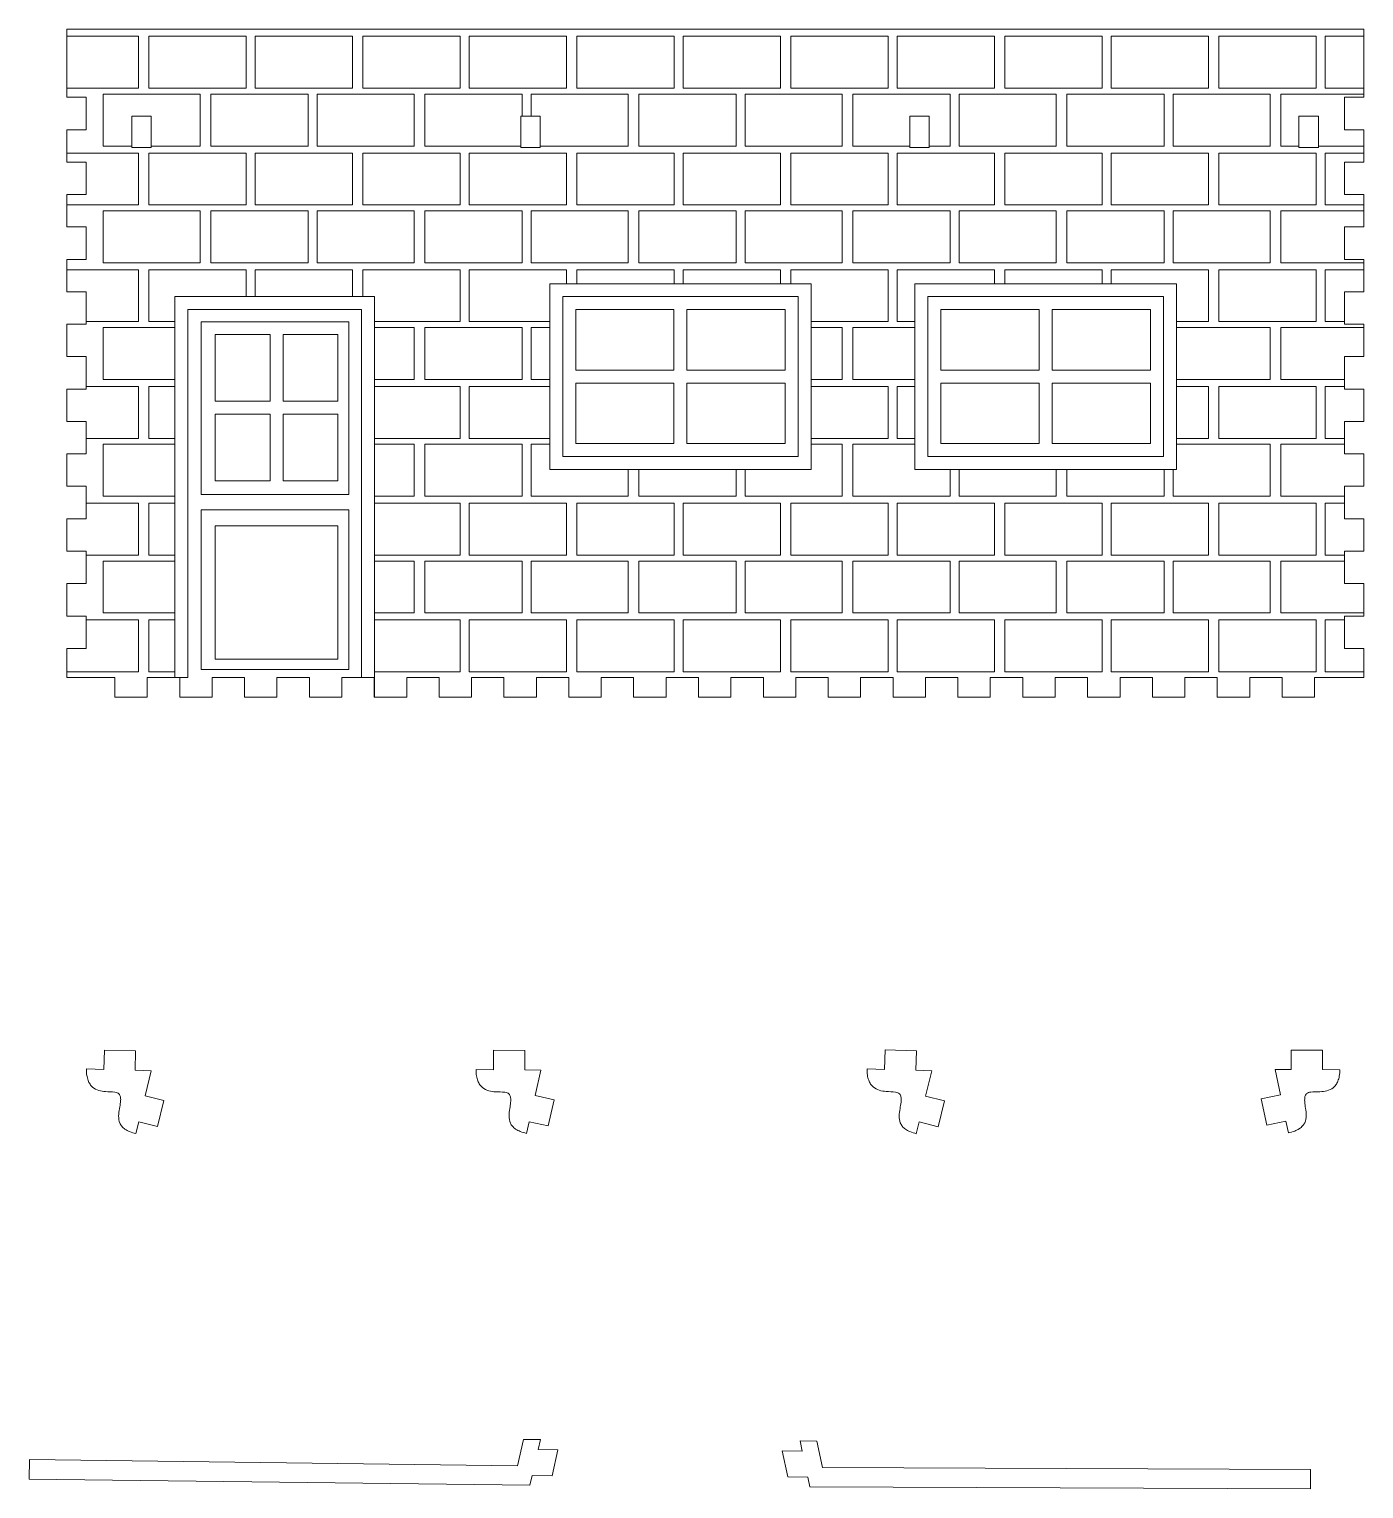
# Model space of a CAD drawing. Header units: millimetres. Extents: x -374 to 566, y -12 to 364.
# Drawn here: x -143.6 to 62.2, y -12.3 to 212.8 of the extents above; entities that cross this region are included whole.
import ezdxf

# ---------------------------------------------------------------- set-up
doc = ezdxf.new("R2010")
doc.units = ezdxf.units.MM

msp = doc.modelspace()

# ---------------------------------------------------------------- linework, layer by layer
at = {"color": 7, "linetype": 'Continuous', "lineweight": 15}
for p, q in [((-137.82, 212.82), (-137.82, 211.72)), ((-137.82, 212.82), (-132.24, 212.82)), ((-137.82, 211.72), (-137.82, 203.72)), ((-137.82, 211.72), (-126.79, 211.72)), ((-132.24, 212.8), (-132.24, 212.82)), ((-132.24, 212.82), (-117.24, 212.82)), ((-132.24, 212.8), (-117.24, 212.8)), ((-126.79, 203.72), (-126.79, 211.72)), ((-125.16, 203.72), (-125.16, 211.72)), ((-125.16, 211.72), (-110.16, 211.72)), ((-117.24, 212.8), (-117.24, 212.82)), ((-117.24, 212.82), (-115.6, 212.82)), ((-115.6, 212.8), (-115.6, 212.82)), ((-115.6, 212.82), (-100.6, 212.82)), ((-115.6, 212.8), (-100.6, 212.8)), ((-110.16, 203.72), (-110.16, 211.72)), ((-108.79, 203.72), (-108.79, 211.72)), ((-108.79, 211.72), (-93.79, 211.72)), ((-100.6, 212.8), (-100.6, 212.82)), ((-100.6, 212.82), (-99.24, 212.82)), ((-99.24, 212.8), (-99.24, 212.82)), ((-99.24, 212.82), (-84.24, 212.82)), ((-99.24, 212.8), (-84.24, 212.8)), ((-93.79, 203.72), (-93.79, 211.72)), ((-92.16, 203.72), (-92.16, 211.72)), ((-92.16, 211.72), (-77.16, 211.72)), ((-84.24, 212.8), (-84.24, 212.82)), ((-84.24, 212.82), (-82.6, 212.82)), ((-82.6, 212.8), (-82.6, 212.82)), ((-82.6, 212.82), (-67.6, 212.82)), ((-82.6, 212.8), (-67.6, 212.8)), ((-77.16, 203.72), (-77.16, 211.72)), ((-75.79, 211.72), (-60.79, 211.72)), ((-75.79, 203.72), (-75.79, 211.72)), ((-67.6, 212.8), (-67.6, 212.82)), ((-67.6, 212.82), (-66.24, 212.82)), ((-66.24, 212.8), (-66.24, 212.82)), ((-66.24, 212.82), (-51.24, 212.82)), ((-66.24, 212.8), (-51.24, 212.8)), ((-60.79, 203.72), (-60.79, 211.72)), ((-59.16, 203.72), (-59.16, 211.72)), ((-59.16, 211.72), (-44.16, 211.72)), ((-51.24, 212.8), (-51.24, 212.82)), ((-51.24, 212.82), (-49.6, 212.82)), ((-49.6, 212.8), (-49.6, 212.82)), ((-49.6, 212.82), (-34.6, 212.82)), ((-49.6, 212.8), (-34.6, 212.8)), ((-44.16, 203.72), (-44.16, 211.72)), ((-42.79, 211.72), (-27.79, 211.72)), ((-42.79, 203.72), (-42.79, 211.72)), ((-34.6, 212.8), (-34.6, 212.82)), ((-34.6, 212.82), (-33.24, 212.82)), ((-33.24, 212.8), (-33.24, 212.82)), ((-33.24, 212.82), (-18.24, 212.82)), ((-33.24, 212.8), (-18.24, 212.8)), ((-27.79, 203.72), (-27.79, 211.72)), ((-26.16, 203.72), (-26.16, 211.72)), ((-26.16, 211.72), (-11.16, 211.72)), ((-18.24, 212.8), (-18.24, 212.82)), ((-18.24, 212.82), (-16.6, 212.82)), ((-16.6, 212.8), (-16.6, 212.82)), ((-16.6, 212.82), (-1.6, 212.82)), ((-16.6, 212.8), (-1.6, 212.8)), ((-11.16, 203.72), (-11.16, 211.72)), ((-9.79, 203.72), (-9.79, 211.72)), ((-9.79, 211.72), (5.21, 211.72)), ((-1.6, 212.8), (-1.6, 212.82)), ((-1.6, 212.82), (-0.24, 212.82)), ((-0.24, 212.8), (-0.24, 212.82)), ((-0.24, 212.82), (14.76, 212.82)), ((-0.24, 212.8), (14.76, 212.8)), ((5.21, 203.72), (5.21, 211.72)), ((6.84, 203.72), (6.84, 211.72)), ((6.84, 211.72), (21.84, 211.72)), ((14.76, 212.8), (14.76, 212.82)), ((14.76, 212.82), (16.4, 212.82)), ((16.4, 212.8), (16.4, 212.82)), ((16.4, 212.82), (31.4, 212.82)), ((16.4, 212.8), (31.4, 212.8)), ((21.84, 203.72), (21.84, 211.72)), ((23.21, 203.72), (23.21, 211.72)), ((23.21, 211.72), (38.21, 211.72)), ((31.4, 212.8), (31.4, 212.82)), ((31.4, 212.82), (32.76, 212.82)), ((32.76, 212.8), (32.76, 212.82)), ((32.76, 212.82), (47.76, 212.82)), ((32.76, 212.8), (47.76, 212.8)), ((38.21, 203.72), (38.21, 211.72)), ((39.84, 203.72), (39.84, 211.72)), ((39.84, 211.72), (54.84, 211.72)), ((47.76, 212.8), (47.76, 212.82)), ((47.76, 212.82), (49.4, 212.82)), ((49.4, 212.8), (49.4, 212.82)), ((49.4, 212.82), (62.18, 212.82)), ((49.4, 212.8), (62.18, 212.8)), ((54.84, 203.72), (54.84, 211.72)), ((56.21, 203.72), (56.21, 211.72)), ((56.21, 211.72), (62.18, 211.72)), ((62.18, 212.82), (62.18, 212.8)), ((62.18, 211.72), (62.18, 212.8)), ((62.18, 211.72), (62.18, 203.72)), ((-137.82, 203.72), (-126.79, 203.72)), ((-137.82, 203.72), (-137.82, 202.32)), ((-132.24, 194.8), (-132.24, 202.8)), ((-132.24, 202.8), (-117.24, 202.8)), ((-125.16, 203.72), (-110.16, 203.72)), ((-117.24, 194.8), (-117.24, 202.8)), ((-115.6, 194.8), (-115.6, 202.8)), ((-115.6, 202.8), (-100.6, 202.8)), ((-108.79, 203.72), (-93.79, 203.72)), ((-100.6, 194.8), (-100.6, 202.8)), ((-99.24, 194.8), (-99.24, 202.8)), ((-99.24, 202.8), (-84.24, 202.8)), ((-92.16, 203.72), (-77.16, 203.72)), ((-84.24, 194.8), (-84.24, 202.8)), ((-82.6, 194.8), (-82.6, 202.8)), ((-82.6, 202.8), (-67.6, 202.8)), ((-75.79, 203.72), (-60.79, 203.72)), ((-67.6, 199.39), (-67.6, 202.8)), ((-66.24, 199.39), (-66.24, 202.8)), ((-66.24, 202.8), (-51.24, 202.8)), ((-59.16, 203.72), (-44.16, 203.72)), ((-51.24, 194.8), (-51.24, 202.8)), ((-49.6, 194.8), (-49.6, 202.8)), ((-49.6, 202.8), (-34.6, 202.8)), ((-42.79, 203.72), (-27.79, 203.72)), ((-34.6, 194.8), (-34.6, 202.8)), ((-33.24, 194.8), (-33.24, 202.8)), ((-33.24, 202.8), (-18.24, 202.8)), ((-26.16, 203.72), (-11.16, 203.72)), ((-18.24, 194.8), (-18.24, 202.8)), ((-16.6, 194.8), (-16.6, 202.8)), ((-16.6, 202.8), (-1.6, 202.8)), ((-9.79, 203.72), (5.21, 203.72)), ((-1.6, 194.8), (-1.6, 202.8)), ((-0.24, 194.8), (-0.24, 202.8)), ((-0.24, 202.8), (14.76, 202.8)), ((6.84, 203.72), (21.84, 203.72)), ((14.76, 194.8), (14.76, 202.8)), ((16.4, 194.8), (16.4, 202.8)), ((16.4, 202.8), (31.4, 202.8)), ((23.21, 203.72), (38.21, 203.72)), ((31.4, 194.8), (31.4, 202.8)), ((32.76, 194.8), (32.76, 202.8)), ((32.76, 202.8), (47.76, 202.8)), ((39.84, 203.72), (54.84, 203.72)), ((47.76, 194.8), (47.76, 202.8)), ((49.4, 194.8), (49.4, 202.8)), ((49.4, 202.8), (62.18, 202.8)), ((56.21, 203.72), (62.18, 203.72)), ((62.18, 202.8), (62.18, 203.72)), ((62.18, 202.8), (62.18, 202.32)), ((-137.82, 202.32), (-134.82, 202.32)), ((-134.82, 202.32), (-134.82, 197.32)), ((59.18, 202.32), (59.18, 197.32)), ((62.18, 202.32), (59.18, 202.32)), ((-127.82, 194.8), (-127.82, 199.39)), ((-127.82, 199.39), (-124.82, 199.39)), ((-124.82, 199.39), (-124.82, 194.8)), ((-67.82, 194.8), (-67.82, 199.39)), ((-67.82, 199.39), (-67.6, 199.39)), ((-67.6, 199.39), (-66.24, 199.39)), ((-66.24, 199.39), (-64.82, 199.39)), ((-64.82, 199.39), (-64.82, 194.8)), ((-7.82, 194.8), (-7.82, 199.39)), ((-7.82, 199.39), (-4.82, 199.39)), ((-4.82, 199.39), (-4.82, 194.8)), ((52.18, 194.8), (52.18, 199.39)), ((52.18, 199.39), (55.18, 199.39)), ((55.18, 199.39), (55.18, 194.8)), ((-134.82, 197.32), (-137.82, 197.32)), ((-137.82, 197.32), (-137.82, 193.72)), ((59.18, 197.32), (62.18, 197.32)), ((62.18, 197.32), (62.18, 194.8)), ((-137.82, 193.72), (-137.82, 192.32)), ((-137.82, 193.72), (-126.79, 193.72)), ((-132.24, 194.8), (-127.82, 194.8)), ((-127.82, 194.57), (-127.82, 194.8)), ((-124.82, 194.57), (-127.82, 194.57)), ((-126.79, 185.72), (-126.79, 193.72)), ((-125.16, 185.72), (-125.16, 193.72)), ((-125.16, 193.72), (-110.16, 193.72)), ((-124.82, 194.8), (-117.24, 194.8)), ((-124.82, 194.8), (-124.82, 194.57)), ((-115.6, 194.8), (-100.6, 194.8)), ((-110.16, 185.72), (-110.16, 193.72)), ((-108.79, 185.72), (-108.79, 193.72)), ((-108.79, 193.72), (-93.79, 193.72)), ((-99.24, 194.8), (-84.24, 194.8)), ((-93.79, 185.72), (-93.79, 193.72)), ((-92.16, 185.72), (-92.16, 193.72)), ((-92.16, 193.72), (-77.16, 193.72)), ((-82.6, 194.8), (-67.82, 194.8)), ((-77.16, 185.72), (-77.16, 193.72)), ((-75.79, 185.72), (-75.79, 193.72)), ((-75.79, 193.72), (-60.79, 193.72)), ((-67.82, 194.57), (-67.82, 194.8)), ((-64.82, 194.57), (-67.82, 194.57)), ((-64.82, 194.8), (-51.24, 194.8)), ((-64.82, 194.8), (-64.82, 194.57)), ((-60.79, 185.72), (-60.79, 193.72)), ((-59.16, 185.72), (-59.16, 193.72)), ((-59.16, 193.72), (-44.16, 193.72)), ((-49.6, 194.8), (-34.6, 194.8)), ((-44.16, 185.72), (-44.16, 193.72)), ((-42.79, 185.72), (-42.79, 193.72)), ((-42.79, 193.72), (-27.79, 193.72)), ((-33.24, 194.8), (-18.24, 194.8)), ((-27.79, 185.72), (-27.79, 193.72)), ((-26.16, 185.72), (-26.16, 193.72)), ((-26.16, 193.72), (-11.16, 193.72)), ((-16.6, 194.8), (-7.82, 194.8)), ((-11.16, 185.72), (-11.16, 193.72)), ((-9.79, 185.72), (-9.79, 193.72)), ((-9.79, 193.72), (5.21, 193.72)), ((-7.82, 194.57), (-7.82, 194.8)), ((-4.82, 194.57), (-7.82, 194.57)), ((-4.82, 194.8), (-1.6, 194.8)), ((-4.82, 194.8), (-4.82, 194.57)), ((-0.24, 194.8), (14.76, 194.8)), ((5.21, 185.72), (5.21, 193.72)), ((6.84, 185.72), (6.84, 193.72)), ((6.84, 193.72), (21.84, 193.72)), ((16.4, 194.8), (31.4, 194.8)), ((21.84, 185.72), (21.84, 193.72)), ((23.21, 193.72), (38.21, 193.72)), ((23.21, 185.72), (23.21, 193.72)), ((32.76, 194.8), (47.76, 194.8)), ((38.21, 185.72), (38.21, 193.72)), ((39.84, 185.72), (39.84, 193.72)), ((39.84, 193.72), (54.84, 193.72)), ((49.4, 194.8), (52.18, 194.8)), ((52.18, 194.57), (52.18, 194.8)), ((55.18, 194.57), (52.18, 194.57)), ((54.84, 185.72), (54.84, 193.72)), ((55.18, 194.8), (62.18, 194.8)), ((55.18, 194.8), (55.18, 194.57)), ((56.21, 193.72), (62.18, 193.72)), ((56.21, 185.72), (56.21, 193.72)), ((62.18, 193.72), (62.18, 194.8)), ((62.18, 193.72), (62.18, 192.32)), ((-134.82, 192.32), (-137.82, 192.32)), ((-134.82, 187.32), (-134.82, 192.32)), ((62.18, 192.32), (59.18, 192.32)), ((59.18, 192.32), (59.18, 187.32)), ((-137.82, 187.32), (-134.82, 187.32)), ((-137.82, 187.32), (-137.82, 185.72)), ((59.18, 187.32), (62.18, 187.32)), ((62.18, 187.32), (62.18, 185.72)), ((-137.82, 185.72), (-126.79, 185.72)), ((-137.82, 185.72), (-137.82, 182.32)), ((-132.24, 176.8), (-132.24, 184.8)), ((-132.24, 184.8), (-117.24, 184.8)), ((-125.16, 185.72), (-110.16, 185.72)), ((-117.24, 176.8), (-117.24, 184.8)), ((-115.6, 176.8), (-115.6, 184.8)), ((-115.6, 184.8), (-100.6, 184.8)), ((-108.79, 185.72), (-93.79, 185.72)), ((-100.6, 176.8), (-100.6, 184.8)), ((-99.24, 176.8), (-99.24, 184.8)), ((-99.24, 184.8), (-84.24, 184.8)), ((-92.16, 185.72), (-77.16, 185.72)), ((-84.24, 176.8), (-84.24, 184.8)), ((-82.6, 176.8), (-82.6, 184.8)), ((-82.6, 184.8), (-67.6, 184.8)), ((-75.79, 185.72), (-60.79, 185.72)), ((-67.6, 176.8), (-67.6, 184.8)), ((-66.24, 176.8), (-66.24, 184.8)), ((-66.24, 184.8), (-51.24, 184.8)), ((-59.16, 185.72), (-44.16, 185.72)), ((-51.24, 176.8), (-51.24, 184.8)), ((-49.6, 176.8), (-49.6, 184.8)), ((-49.6, 184.8), (-34.6, 184.8)), ((-42.79, 185.72), (-27.79, 185.72)), ((-34.6, 176.8), (-34.6, 184.8)), ((-33.24, 176.8), (-33.24, 184.8)), ((-33.24, 184.8), (-18.24, 184.8)), ((-26.16, 185.72), (-11.16, 185.72)), ((-18.24, 176.8), (-18.24, 184.8)), ((-16.6, 176.8), (-16.6, 184.8)), ((-16.6, 184.8), (-1.6, 184.8)), ((-9.79, 185.72), (5.21, 185.72)), ((-1.6, 176.8), (-1.6, 184.8)), ((-0.24, 176.8), (-0.24, 184.8)), ((-0.24, 184.8), (14.76, 184.8)), ((6.84, 185.72), (21.84, 185.72)), ((14.76, 176.8), (14.76, 184.8)), ((16.4, 176.8), (16.4, 184.8)), ((16.4, 184.8), (31.4, 184.8)), ((23.21, 185.72), (38.21, 185.72)), ((31.4, 176.8), (31.4, 184.8)), ((32.76, 176.8), (32.76, 184.8)), ((32.76, 184.8), (47.76, 184.8)), ((39.84, 185.72), (54.84, 185.72)), ((47.76, 176.8), (47.76, 184.8)), ((49.4, 176.8), (49.4, 184.8)), ((49.4, 184.8), (62.18, 184.8)), ((56.21, 185.72), (62.18, 185.72)), ((62.18, 184.8), (62.18, 185.72)), ((62.18, 184.8), (62.18, 182.32)), ((-137.82, 182.32), (-134.82, 182.32)), ((-134.82, 182.32), (-134.82, 177.32)), ((59.18, 182.32), (59.18, 177.32)), ((62.18, 182.32), (59.18, 182.32)), ((-134.82, 177.32), (-137.82, 177.32)), ((-137.82, 177.32), (-137.82, 175.72)), ((-137.82, 175.72), (-137.82, 172.32)), ((-137.82, 175.72), (-126.79, 175.72)), ((-132.24, 176.8), (-117.24, 176.8)), ((-126.79, 167.72), (-126.79, 175.72)), ((-125.16, 175.72), (-110.16, 175.72)), ((-125.16, 167.72), (-125.16, 175.72)), ((-115.6, 176.8), (-100.6, 176.8)), ((-110.16, 171.57), (-110.16, 175.72)), ((-108.79, 171.57), (-108.79, 175.72)), ((-108.79, 175.72), (-93.79, 175.72)), ((-99.24, 176.8), (-84.24, 176.8)), ((-93.79, 171.57), (-93.79, 175.72)), ((-92.16, 171.57), (-92.16, 175.72)), ((-92.16, 175.72), (-77.16, 175.72)), ((-82.6, 176.8), (-67.6, 176.8)), ((-77.16, 167.72), (-77.16, 175.72)), ((-75.79, 175.72), (-60.79, 175.72)), ((-75.79, 167.72), (-75.79, 175.72)), ((-66.24, 176.8), (-51.24, 176.8)), ((-60.79, 173.57), (-60.79, 175.72)), ((-59.16, 173.57), (-59.16, 175.72)), ((-59.16, 175.72), (-44.16, 175.72)), ((-49.6, 176.8), (-34.6, 176.8)), ((-44.16, 173.57), (-44.16, 175.72)), ((-42.79, 173.57), (-42.79, 175.72)), ((-42.79, 175.72), (-27.79, 175.72)), ((-33.24, 176.8), (-18.24, 176.8)), ((-27.79, 173.57), (-27.79, 175.72)), ((-26.16, 175.72), (-11.16, 175.72)), ((-26.16, 173.57), (-26.16, 175.72)), ((-16.6, 176.8), (-1.6, 176.8)), ((-11.16, 167.72), (-11.16, 175.72)), ((-9.79, 167.72), (-9.79, 175.72)), ((-9.79, 175.72), (5.21, 175.72)), ((-0.24, 176.8), (14.76, 176.8)), ((5.21, 173.57), (5.21, 175.72)), ((6.84, 173.57), (6.84, 175.72)), ((6.84, 175.72), (21.84, 175.72)), ((16.4, 176.8), (31.4, 176.8)), ((21.84, 173.57), (21.84, 175.72)), ((23.21, 173.57), (23.21, 175.72)), ((23.21, 175.72), (38.21, 175.72)), ((32.76, 176.8), (47.76, 176.8)), ((38.21, 167.72), (38.21, 175.72)), ((39.84, 167.72), (39.84, 175.72)), ((39.84, 175.72), (54.84, 175.72)), ((49.4, 176.8), (62.18, 176.8)), ((54.84, 167.72), (54.84, 175.72)), ((56.21, 167.72), (56.21, 175.72)), ((56.21, 175.72), (62.18, 175.72)), ((59.18, 177.32), (62.18, 177.32)), ((62.18, 177.32), (62.18, 176.8)), ((62.18, 175.72), (62.18, 176.8)), ((62.18, 175.72), (62.18, 172.32)), ((-63.35, 173.57), (-60.79, 173.57)), ((-63.35, 173.57), (-63.35, 167.72)), ((-59.16, 173.57), (-60.79, 173.57)), ((-59.16, 173.57), (-44.16, 173.57)), ((-42.79, 173.57), (-44.16, 173.57)), ((-42.79, 173.57), (-27.79, 173.57)), ((-26.16, 173.57), (-27.79, 173.57)), ((-26.16, 173.57), (-23.05, 173.57)), ((-23.05, 173.57), (-23.05, 167.72)), ((-7.03, 173.57), (-7.03, 167.72)), ((-7.03, 173.57), (5.21, 173.57)), ((6.84, 173.57), (5.21, 173.57)), ((6.84, 173.57), (21.84, 173.57)), ((23.21, 173.57), (21.84, 173.57)), ((23.21, 173.57), (33.28, 173.57)), ((33.28, 173.57), (33.28, 167.72)), ((-134.82, 172.32), (-137.82, 172.32)), ((-134.82, 167.72), (-134.82, 172.32)), ((-121.14, 171.57), (-121.14, 167.72)), ((-121.14, 171.57), (-110.16, 171.57)), ((-108.79, 171.57), (-110.16, 171.57)), ((-108.79, 171.57), (-93.79, 171.57)), ((-92.16, 171.57), (-93.79, 171.57)), ((-92.16, 171.57), (-90.38, 171.57)), ((-90.38, 171.57), (-90.38, 167.72)), ((-61.35, 171.57), (-61.35, 146.91)), ((-61.35, 171.57), (-25.05, 171.57)), ((-25.05, 171.57), (-25.05, 146.91)), ((-5.03, 171.57), (-5.03, 146.91)), ((-5.03, 171.57), (31.28, 171.57)), ((31.28, 171.57), (31.28, 146.91)), ((59.18, 172.32), (59.18, 167.72)), ((62.18, 172.32), (59.18, 172.32)), ((-119.14, 169.57), (-92.38, 169.57)), ((-119.14, 169.57), (-119.14, 112.82)), ((-92.38, 169.57), (-92.38, 112.82)), ((-59.35, 169.57), (-59.35, 160.24)), ((-59.35, 169.57), (-44.2, 169.57)), ((-44.2, 169.57), (-44.2, 160.24)), ((-42.2, 169.57), (-42.2, 160.24)), ((-42.2, 169.57), (-27.05, 169.57)), ((-27.05, 169.57), (-27.05, 160.24)), ((-3.03, 169.57), (12.13, 169.57)), ((-3.03, 169.57), (-3.03, 160.24)), ((12.13, 169.57), (12.13, 160.24)), ((14.13, 169.57), (29.28, 169.57)), ((14.13, 169.57), (14.13, 160.24)), ((29.28, 169.57), (29.28, 160.24)), ((-137.82, 167.32), (-137.82, 162.32)), ((-134.82, 167.32), (-137.82, 167.32)), ((-134.82, 167.72), (-126.79, 167.72)), ((-134.82, 167.72), (-134.82, 167.32)), ((-132.24, 166.8), (-121.14, 166.8)), ((-132.24, 158.8), (-132.24, 166.8)), ((-125.16, 167.72), (-121.14, 167.72)), ((-121.14, 167.72), (-121.14, 166.8)), ((-121.14, 166.8), (-121.14, 158.8)), ((-117.09, 167.7), (-94.33, 167.7)), ((-117.09, 167.7), (-117.09, 141.08)), ((-94.33, 167.7), (-94.33, 141.08)), ((-90.38, 167.72), (-77.16, 167.72)), ((-90.38, 166.8), (-90.38, 167.72)), ((-90.38, 166.8), (-84.24, 166.8)), ((-90.38, 166.8), (-90.38, 158.8)), ((-84.24, 158.8), (-84.24, 166.8)), ((-82.6, 158.8), (-82.6, 166.8)), ((-82.6, 166.8), (-67.6, 166.8)), ((-75.79, 167.72), (-63.35, 167.72)), ((-67.6, 158.8), (-67.6, 166.8)), ((-66.24, 158.8), (-66.24, 166.8)), ((-66.24, 166.8), (-63.35, 166.8)), ((-63.35, 167.72), (-63.35, 166.8)), ((-63.35, 166.8), (-63.35, 158.8)), ((-23.05, 167.72), (-11.16, 167.72)), ((-23.05, 166.8), (-23.05, 167.72)), ((-23.05, 166.8), (-23.05, 158.8)), ((-23.05, 166.8), (-18.24, 166.8)), ((-18.24, 158.8), (-18.24, 166.8)), ((-16.6, 158.8), (-16.6, 166.8)), ((-16.6, 166.8), (-7.03, 166.8)), ((-9.79, 167.72), (-7.03, 167.72)), ((-7.03, 167.72), (-7.03, 166.8)), ((-7.03, 166.8), (-7.03, 158.8)), ((33.28, 167.72), (38.21, 167.72)), ((33.28, 166.8), (33.28, 167.72)), ((33.28, 166.8), (47.76, 166.8)), ((33.28, 166.8), (33.28, 158.8)), ((39.84, 167.72), (54.84, 167.72)), ((47.76, 158.8), (47.76, 166.8)), ((49.4, 158.8), (49.4, 166.8)), ((49.4, 166.8), (62.18, 166.8)), ((56.21, 167.72), (59.18, 167.72)), ((59.18, 167.32), (59.18, 167.72)), ((62.18, 167.32), (59.18, 167.32)), ((62.18, 166.8), (62.18, 167.32)), ((62.18, 166.8), (62.18, 162.32)), ((-114.92, 165.72), (-106.47, 165.72)), ((-114.92, 165.72), (-114.92, 155.44)), ((-106.47, 165.72), (-106.47, 155.44)), ((-104.47, 165.72), (-96.02, 165.72)), ((-104.47, 165.72), (-104.47, 155.44)), ((-96.02, 165.72), (-96.02, 155.44)), ((-137.82, 162.32), (-134.82, 162.32)), ((-134.82, 162.32), (-134.82, 157.72)), ((59.18, 162.32), (59.18, 158.8)), ((62.18, 162.32), (59.18, 162.32)), ((-59.35, 160.24), (-44.2, 160.24)), ((-42.2, 160.24), (-27.05, 160.24)), ((-3.03, 160.24), (12.13, 160.24)), ((14.13, 160.24), (29.28, 160.24)), ((-134.82, 157.32), (-134.82, 157.72)), ((-134.82, 157.72), (-126.79, 157.72)), ((-132.24, 158.8), (-121.14, 158.8)), ((-126.79, 149.72), (-126.79, 157.72)), ((-125.16, 149.72), (-125.16, 157.72)), ((-125.16, 157.72), (-121.14, 157.72)), ((-121.14, 158.8), (-121.14, 157.72)), ((-121.14, 157.72), (-121.14, 149.72)), ((-90.38, 158.8), (-84.24, 158.8)), ((-90.38, 157.72), (-90.38, 158.8)), ((-90.38, 157.72), (-77.16, 157.72)), ((-90.38, 157.72), (-90.38, 149.72)), ((-82.6, 158.8), (-67.6, 158.8)), ((-77.16, 149.72), (-77.16, 157.72)), ((-75.79, 149.72), (-75.79, 157.72)), ((-75.79, 157.72), (-63.35, 157.72)), ((-66.24, 158.8), (-63.35, 158.8)), ((-63.35, 158.8), (-63.35, 157.72)), ((-63.35, 157.72), (-63.35, 149.72)), ((-59.35, 158.24), (-44.2, 158.24)), ((-59.35, 158.24), (-59.35, 148.91)), ((-44.2, 158.24), (-44.2, 148.91)), ((-42.2, 158.24), (-42.2, 148.91)), ((-42.2, 158.24), (-27.05, 158.24)), ((-27.05, 158.24), (-27.05, 148.91)), ((-23.05, 158.8), (-18.24, 158.8)), ((-23.05, 157.72), (-23.05, 158.8)), ((-23.05, 157.72), (-11.16, 157.72)), ((-23.05, 157.72), (-23.05, 149.72)), ((-16.6, 158.8), (-7.03, 158.8)), ((-11.16, 149.72), (-11.16, 157.72)), ((-9.79, 149.72), (-9.79, 157.72)), ((-9.79, 157.72), (-7.03, 157.72)), ((-7.03, 158.8), (-7.03, 157.72)), ((-7.03, 157.72), (-7.03, 149.72)), ((-3.03, 158.24), (12.13, 158.24)), ((-3.03, 158.24), (-3.03, 148.91)), ((12.13, 158.24), (12.13, 148.91)), ((14.13, 158.24), (29.28, 158.24)), ((14.13, 158.24), (14.13, 148.91)), ((29.28, 158.24), (29.28, 148.91)), ((33.28, 158.8), (47.76, 158.8)), ((33.28, 157.72), (33.28, 158.8)), ((33.28, 157.72), (33.28, 149.72)), ((33.28, 157.72), (38.21, 157.72)), ((38.21, 149.72), (38.21, 157.72)), ((39.84, 149.72), (39.84, 157.72)), ((39.84, 157.72), (54.84, 157.72)), ((49.4, 158.8), (59.18, 158.8)), ((54.84, 149.72), (54.84, 157.72)), ((56.21, 149.72), (56.21, 157.72)), ((56.21, 157.72), (59.18, 157.72)), ((59.18, 157.72), (59.18, 158.8)), ((59.18, 157.72), (59.18, 157.32)), ((-137.82, 157.32), (-134.82, 157.32)), ((-137.82, 157.32), (-137.82, 152.32)), ((-114.92, 155.44), (-106.47, 155.44)), ((-104.47, 155.44), (-96.02, 155.44)), ((59.18, 157.32), (62.18, 157.32)), ((62.18, 157.32), (62.18, 152.32)), ((-114.92, 153.44), (-114.92, 143.16)), ((-114.92, 153.44), (-106.47, 153.44)), ((-106.47, 153.44), (-106.47, 143.16)), ((-104.47, 153.44), (-96.02, 153.44)), ((-104.47, 153.44), (-104.47, 143.16)), ((-96.02, 153.44), (-96.02, 143.16)), ((-134.82, 152.32), (-137.82, 152.32)), ((-134.82, 149.72), (-134.82, 152.32)), ((62.18, 152.32), (59.18, 152.32)), ((59.18, 152.32), (59.18, 149.72)), ((-134.82, 149.72), (-126.79, 149.72)), ((-134.82, 149.72), (-134.82, 147.32)), ((-132.24, 140.8), (-132.24, 148.8)), ((-132.24, 148.8), (-121.14, 148.8)), ((-125.16, 149.72), (-121.14, 149.72)), ((-121.14, 149.72), (-121.14, 148.8)), ((-121.14, 148.8), (-121.14, 140.8)), ((-90.38, 149.72), (-77.16, 149.72)), ((-90.38, 148.8), (-90.38, 149.72)), ((-90.38, 148.8), (-84.24, 148.8)), ((-90.38, 148.8), (-90.38, 140.8)), ((-84.24, 140.8), (-84.24, 148.8)), ((-82.6, 140.8), (-82.6, 148.8)), ((-82.6, 148.8), (-67.6, 148.8)), ((-75.79, 149.72), (-63.35, 149.72)), ((-67.6, 140.8), (-67.6, 148.8)), ((-66.24, 140.8), (-66.24, 148.8)), ((-66.24, 148.8), (-63.35, 148.8)), ((-63.35, 149.72), (-63.35, 148.8)), ((-63.35, 148.8), (-63.35, 144.91)), ((-59.35, 148.91), (-44.2, 148.91)), ((-42.2, 148.91), (-27.05, 148.91)), ((-23.05, 149.72), (-11.16, 149.72)), ((-23.05, 148.8), (-23.05, 149.72)), ((-23.05, 148.8), (-23.05, 144.91)), ((-23.05, 148.8), (-18.24, 148.8)), ((-18.24, 140.8), (-18.24, 148.8)), ((-16.6, 140.8), (-16.6, 148.8)), ((-16.6, 148.8), (-7.03, 148.8)), ((-9.79, 149.72), (-7.03, 149.72)), ((-7.03, 149.72), (-7.03, 148.8)), ((-7.03, 148.8), (-7.03, 144.91)), ((-3.03, 148.91), (12.13, 148.91)), ((14.13, 148.91), (29.28, 148.91)), ((33.28, 149.72), (38.21, 149.72)), ((33.28, 148.8), (33.28, 149.72)), ((33.28, 148.8), (47.76, 148.8)), ((33.28, 148.8), (33.28, 144.91)), ((39.84, 149.72), (54.84, 149.72)), ((47.76, 140.8), (47.76, 148.8)), ((49.4, 140.8), (49.4, 148.8)), ((49.4, 148.8), (59.18, 148.8)), ((56.21, 149.72), (59.18, 149.72)), ((59.18, 148.8), (59.18, 149.72)), ((59.18, 148.8), (59.18, 147.32)), ((-137.82, 147.32), (-137.82, 142.32)), ((-134.82, 147.32), (-137.82, 147.32)), ((-61.35, 146.91), (-25.05, 146.91)), ((-5.03, 146.91), (31.28, 146.91)), ((59.18, 147.32), (62.18, 147.32)), ((62.18, 147.32), (62.18, 142.32)), ((-63.35, 144.91), (-51.24, 144.91)), ((-51.24, 140.8), (-51.24, 144.91)), ((-51.24, 144.91), (-49.6, 144.91)), ((-49.6, 144.91), (-34.6, 144.91)), ((-49.6, 140.8), (-49.6, 144.91)), ((-34.6, 140.8), (-34.6, 144.91)), ((-34.6, 144.91), (-33.24, 144.91)), ((-33.24, 144.91), (-23.05, 144.91)), ((-33.24, 140.8), (-33.24, 144.91)), ((-7.03, 144.91), (-1.6, 144.91)), ((-1.6, 140.8), (-1.6, 144.91)), ((-1.6, 144.91), (-0.24, 144.91)), ((-0.24, 140.8), (-0.24, 144.91)), ((-0.24, 144.91), (14.76, 144.91)), ((14.76, 140.8), (14.76, 144.91)), ((14.76, 144.91), (16.4, 144.91)), ((16.4, 140.8), (16.4, 144.91)), ((16.4, 144.91), (31.4, 144.91)), ((31.4, 140.8), (31.4, 144.91)), ((31.4, 144.91), (32.76, 144.91)), ((32.76, 140.8), (32.76, 144.91)), ((32.76, 144.91), (33.28, 144.91)), ((-137.82, 142.32), (-134.82, 142.32)), ((-134.82, 142.32), (-134.82, 139.72)), ((-114.92, 143.16), (-106.47, 143.16)), ((-104.47, 143.16), (-96.02, 143.16)), ((62.18, 142.32), (59.18, 142.32)), ((59.18, 142.32), (59.18, 140.8)), ((-134.82, 137.32), (-134.82, 139.72)), ((-134.82, 139.72), (-126.79, 139.72)), ((-132.24, 140.8), (-121.14, 140.8)), ((-126.79, 131.72), (-126.79, 139.72)), ((-125.16, 131.72), (-125.16, 139.72)), ((-125.16, 139.72), (-121.14, 139.72)), ((-121.14, 140.8), (-121.14, 139.72)), ((-121.14, 139.72), (-121.14, 131.72)), ((-117.09, 141.08), (-94.33, 141.08)), ((-90.38, 140.8), (-84.24, 140.8)), ((-90.38, 139.72), (-90.38, 140.8)), ((-90.38, 139.72), (-77.16, 139.72)), ((-90.38, 139.72), (-90.38, 131.72)), ((-82.6, 140.8), (-67.6, 140.8)), ((-77.16, 131.72), (-77.16, 139.72)), ((-75.79, 131.72), (-75.79, 139.72)), ((-75.79, 139.72), (-60.79, 139.72)), ((-66.24, 140.8), (-51.24, 140.8)), ((-60.79, 131.72), (-60.79, 139.72)), ((-59.16, 131.72), (-59.16, 139.72)), ((-59.16, 139.72), (-44.16, 139.72)), ((-49.6, 140.8), (-34.6, 140.8)), ((-44.16, 131.72), (-44.16, 139.72)), ((-42.79, 131.72), (-42.79, 139.72)), ((-42.79, 139.72), (-27.79, 139.72)), ((-33.24, 140.8), (-18.24, 140.8)), ((-27.79, 131.72), (-27.79, 139.72)), ((-26.16, 131.72), (-26.16, 139.72)), ((-26.16, 139.72), (-11.16, 139.72)), ((-16.6, 140.8), (-1.6, 140.8)), ((-11.16, 131.72), (-11.16, 139.72)), ((-9.79, 131.72), (-9.79, 139.72)), ((-9.79, 139.72), (5.21, 139.72)), ((-0.24, 140.8), (14.76, 140.8)), ((5.21, 131.72), (5.21, 139.72)), ((6.84, 131.72), (6.84, 139.72)), ((6.84, 139.72), (21.84, 139.72)), ((16.4, 140.8), (31.4, 140.8)), ((21.84, 131.72), (21.84, 139.72)), ((23.21, 131.72), (23.21, 139.72)), ((23.21, 139.72), (38.21, 139.72)), ((32.76, 140.8), (47.76, 140.8)), ((38.21, 131.72), (38.21, 139.72)), ((39.84, 139.72), (54.84, 139.72)), ((39.84, 131.72), (39.84, 139.72)), ((49.4, 140.8), (59.18, 140.8)), ((54.84, 131.72), (54.84, 139.72)), ((56.21, 131.72), (56.21, 139.72)), ((56.21, 139.72), (59.18, 139.72)), ((59.18, 139.72), (59.18, 140.8)), ((59.18, 139.72), (59.18, 137.32)), ((-137.82, 137.32), (-134.82, 137.32)), ((-137.82, 137.32), (-137.82, 132.32)), ((-117.09, 138.71), (-94.33, 138.71)), ((-117.09, 138.71), (-117.09, 114.07)), ((-94.33, 138.71), (-94.33, 114.07)), ((59.18, 137.32), (62.18, 137.32)), ((62.18, 137.32), (62.18, 132.32)), ((-114.92, 136.24), (-114.92, 115.65)), ((-114.92, 136.24), (-96.02, 136.24)), ((-96.02, 136.24), (-96.02, 115.65)), ((-134.82, 132.32), (-137.82, 132.32)), ((-134.82, 131.72), (-134.82, 132.32)), ((-134.82, 131.72), (-126.79, 131.72)), ((-134.82, 131.72), (-134.82, 127.32)), ((-132.24, 130.8), (-121.14, 130.8)), ((-132.24, 122.8), (-132.24, 130.8)), ((-125.16, 131.72), (-121.14, 131.72)), ((-121.14, 131.72), (-121.14, 130.8)), ((-121.14, 130.8), (-121.14, 122.8)), ((-90.38, 131.72), (-77.16, 131.72)), ((-90.38, 130.8), (-90.38, 131.72)), ((-90.38, 130.8), (-84.24, 130.8)), ((-90.38, 130.8), (-90.38, 122.8)), ((-84.24, 122.8), (-84.24, 130.8)), ((-82.6, 122.8), (-82.6, 130.8)), ((-82.6, 130.8), (-67.6, 130.8)), ((-75.79, 131.72), (-60.79, 131.72)), ((-67.6, 122.8), (-67.6, 130.8)), ((-66.24, 122.8), (-66.24, 130.8)), ((-66.24, 130.8), (-51.24, 130.8)), ((-59.16, 131.72), (-44.16, 131.72)), ((-51.24, 122.8), (-51.24, 130.8)), ((-49.6, 122.8), (-49.6, 130.8)), ((-49.6, 130.8), (-34.6, 130.8)), ((-42.79, 131.72), (-27.79, 131.72)), ((-34.6, 122.8), (-34.6, 130.8)), ((-33.24, 122.8), (-33.24, 130.8)), ((-33.24, 130.8), (-18.24, 130.8)), ((-26.16, 131.72), (-11.16, 131.72)), ((-18.24, 122.8), (-18.24, 130.8)), ((-16.6, 122.8), (-16.6, 130.8)), ((-16.6, 130.8), (-1.6, 130.8)), ((-9.79, 131.72), (5.21, 131.72)), ((-1.6, 122.8), (-1.6, 130.8)), ((-0.24, 122.8), (-0.24, 130.8)), ((-0.24, 130.8), (14.76, 130.8)), ((6.84, 131.72), (21.84, 131.72)), ((14.76, 122.8), (14.76, 130.8)), ((16.4, 122.8), (16.4, 130.8)), ((16.4, 130.8), (31.4, 130.8)), ((23.21, 131.72), (38.21, 131.72)), ((31.4, 122.8), (31.4, 130.8)), ((32.76, 122.8), (32.76, 130.8)), ((32.76, 130.8), (47.76, 130.8)), ((39.84, 131.72), (54.84, 131.72)), ((47.76, 122.8), (47.76, 130.8)), ((49.4, 122.8), (49.4, 130.8)), ((49.4, 130.8), (59.18, 130.8)), ((56.21, 131.72), (59.18, 131.72)), ((62.18, 132.32), (59.18, 132.32)), ((59.18, 132.32), (59.18, 131.72)), ((59.18, 130.8), (59.18, 131.72)), ((59.18, 130.8), (59.18, 127.32)), ((-137.82, 127.32), (-137.82, 122.32)), ((-134.82, 127.32), (-137.82, 127.32)), ((59.18, 127.32), (62.18, 127.32)), ((62.18, 127.32), (62.18, 122.8)), ((-137.82, 122.32), (-134.82, 122.32)), ((-134.82, 122.32), (-134.82, 121.72)), ((-134.82, 117.32), (-134.82, 121.72)), ((-134.82, 121.72), (-126.79, 121.72)), ((-132.24, 122.8), (-121.14, 122.8)), ((-126.79, 113.72), (-126.79, 121.72)), ((-125.16, 113.72), (-125.16, 121.72)), ((-125.16, 121.72), (-121.14, 121.72)), ((-121.14, 122.8), (-121.14, 121.72)), ((-121.14, 121.72), (-121.14, 113.72)), ((-90.38, 122.8), (-84.24, 122.8)), ((-90.38, 121.72), (-90.38, 122.8)), ((-90.38, 121.72), (-77.16, 121.72)), ((-90.38, 121.72), (-90.38, 113.72)), ((-82.6, 122.8), (-67.6, 122.8)), ((-77.16, 113.72), (-77.16, 121.72)), ((-75.79, 113.72), (-75.79, 121.72)), ((-75.79, 121.72), (-60.79, 121.72)), ((-66.24, 122.8), (-51.24, 122.8)), ((-60.79, 113.72), (-60.79, 121.72)), ((-59.16, 113.72), (-59.16, 121.72)), ((-59.16, 121.72), (-44.16, 121.72)), ((-49.6, 122.8), (-34.6, 122.8)), ((-44.16, 113.72), (-44.16, 121.72)), ((-42.79, 113.72), (-42.79, 121.72)), ((-42.79, 121.72), (-27.79, 121.72)), ((-33.24, 122.8), (-18.24, 122.8)), ((-27.79, 113.72), (-27.79, 121.72)), ((-26.16, 113.72), (-26.16, 121.72)), ((-26.16, 121.72), (-11.16, 121.72)), ((-16.6, 122.8), (-1.6, 122.8)), ((-11.16, 113.72), (-11.16, 121.72)), ((-9.79, 113.72), (-9.79, 121.72)), ((-9.79, 121.72), (5.21, 121.72)), ((-0.24, 122.8), (14.76, 122.8)), ((5.21, 113.72), (5.21, 121.72)), ((6.84, 113.72), (6.84, 121.72)), ((6.84, 121.72), (21.84, 121.72)), ((16.4, 122.8), (31.4, 122.8)), ((21.84, 113.72), (21.84, 121.72)), ((23.21, 113.72), (23.21, 121.72)), ((23.21, 121.72), (38.21, 121.72)), ((32.76, 122.8), (47.76, 122.8)), ((38.21, 113.72), (38.21, 121.72)), ((39.84, 121.72), (54.84, 121.72)), ((39.84, 113.72), (39.84, 121.72)), ((49.4, 122.8), (62.18, 122.8)), ((54.84, 113.72), (54.84, 121.72)), ((56.21, 113.72), (56.21, 121.72)), ((56.21, 121.72), (59.18, 121.72)), ((59.18, 122.32), (62.18, 122.32)), ((59.18, 121.72), (59.18, 122.32)), ((59.18, 121.72), (59.18, 117.32)), ((62.18, 122.32), (62.18, 122.8)), ((-137.82, 117.32), (-137.82, 113.72)), ((-137.82, 117.32), (-134.82, 117.32)), ((59.18, 117.32), (62.18, 117.32)), ((62.18, 117.32), (62.18, 113.72)), ((-114.92, 115.65), (-96.02, 115.65)), ((-137.82, 113.72), (-126.79, 113.72)), ((-137.82, 113.72), (-137.82, 112.82)), ((-137.82, 112.82), (-130.41, 112.82)), ((-130.41, 109.82), (-130.41, 112.82)), ((-125.41, 112.82), (-121.14, 112.82)), ((-125.41, 112.82), (-125.41, 109.82)), ((-125.16, 113.72), (-121.14, 113.72)), ((-121.14, 113.72), (-121.14, 112.82)), ((-121.14, 112.82), (-120.41, 112.82)), ((-120.41, 109.82), (-120.41, 112.82)), ((-120.41, 112.82), (-119.14, 112.82)), ((-117.09, 114.07), (-94.33, 114.07)), ((-115.41, 112.82), (-110.41, 112.82)), ((-115.41, 109.82), (-115.41, 112.82)), ((-110.41, 109.82), (-110.41, 112.82)), ((-105.41, 109.82), (-105.41, 112.82)), ((-105.41, 112.82), (-100.41, 112.82)), ((-100.41, 109.82), (-100.41, 112.82)), ((-95.41, 112.82), (-92.38, 112.82)), ((-95.41, 109.82), (-95.41, 112.82)), ((-92.38, 112.82), (-90.41, 112.82)), ((-90.41, 109.82), (-90.41, 112.82)), ((-90.41, 112.82), (-90.38, 112.82)), ((-90.38, 113.72), (-77.16, 113.72)), ((-90.38, 112.82), (-90.38, 113.72)), ((-90.38, 109.82), (-90.38, 112.82)), ((-85.41, 112.82), (-80.41, 112.82)), ((-85.41, 112.82), (-85.41, 109.82)), ((-80.41, 109.82), (-80.41, 112.82)), ((-75.79, 113.72), (-60.79, 113.72)), ((-75.41, 112.82), (-70.41, 112.82)), ((-75.41, 112.82), (-75.41, 109.82)), ((-70.41, 109.82), (-70.41, 112.82)), ((-65.41, 112.82), (-60.41, 112.82)), ((-65.41, 112.82), (-65.41, 109.82)), ((-60.41, 109.82), (-60.41, 112.82)), ((-59.16, 113.72), (-44.16, 113.72)), ((-55.41, 112.82), (-50.41, 112.82)), ((-55.41, 112.82), (-55.41, 109.82)), ((-50.41, 109.82), (-50.41, 112.82)), ((-45.41, 112.82), (-40.41, 112.82)), ((-45.41, 112.82), (-45.41, 109.82)), ((-42.79, 113.72), (-27.79, 113.72)), ((-40.41, 109.82), (-40.41, 112.82)), ((-35.41, 112.82), (-30.41, 112.82)), ((-35.41, 112.82), (-35.41, 109.82)), ((-30.41, 109.82), (-30.41, 112.82)), ((-26.16, 113.72), (-11.16, 113.72)), ((-25.41, 112.82), (-20.41, 112.82)), ((-25.41, 112.82), (-25.41, 109.82)), ((-20.41, 109.82), (-20.41, 112.82)), ((-15.41, 112.82), (-10.41, 112.82)), ((-15.41, 112.82), (-15.41, 109.82)), ((-10.41, 109.82), (-10.41, 112.82)), ((-9.79, 113.72), (5.21, 113.72)), ((-5.41, 112.82), (-0.41, 112.82)), ((-5.41, 112.82), (-5.41, 109.82)), ((-0.41, 109.82), (-0.41, 112.82)), ((4.59, 112.82), (9.59, 112.82)), ((4.59, 112.82), (4.59, 109.82)), ((6.84, 113.72), (21.84, 113.72)), ((9.59, 109.82), (9.59, 112.82)), ((14.59, 112.82), (19.59, 112.82)), ((14.59, 112.82), (14.59, 109.82)), ((19.59, 109.82), (19.59, 112.82)), ((23.21, 113.72), (38.21, 113.72)), ((24.59, 112.82), (29.59, 112.82)), ((24.59, 112.82), (24.59, 109.82)), ((29.59, 109.82), (29.59, 112.82)), ((34.59, 112.82), (39.59, 112.82)), ((34.59, 112.82), (34.59, 109.82)), ((39.59, 109.82), (39.59, 112.82)), ((39.84, 113.72), (54.84, 113.72)), ((44.59, 112.82), (49.59, 112.82)), ((44.59, 112.82), (44.59, 109.82)), ((49.59, 109.82), (49.59, 112.82)), ((54.59, 112.82), (62.18, 112.82)), ((54.59, 112.82), (54.59, 109.82)), ((56.21, 113.72), (62.18, 113.72)), ((62.18, 112.82), (62.18, 113.72)), ((-130.41, 109.82), (-125.41, 109.82)), ((-120.41, 109.82), (-115.41, 109.82)), ((-110.41, 109.82), (-105.41, 109.82)), ((-100.41, 109.82), (-95.41, 109.82)), ((-90.41, 109.82), (-90.38, 109.82)), ((-90.38, 109.82), (-85.41, 109.82)), ((-80.41, 109.82), (-75.41, 109.82)), ((-70.41, 109.82), (-65.41, 109.82)), ((-60.41, 109.82), (-55.41, 109.82)), ((-50.41, 109.82), (-45.41, 109.82)), ((-40.41, 109.82), (-35.41, 109.82)), ((-30.41, 109.82), (-25.41, 109.82)), ((-20.41, 109.82), (-15.41, 109.82)), ((-10.41, 109.82), (-5.41, 109.82)), ((-0.41, 109.82), (4.59, 109.82)), ((9.59, 109.82), (14.59, 109.82)), ((19.59, 109.82), (24.59, 109.82)), ((29.59, 109.82), (34.59, 109.82)), ((39.59, 109.82), (44.59, 109.82)), ((49.59, 109.82), (54.59, 109.82)), ((-132.03, 55.39), (-132.11, 52.39)), ((-127.21, 55.26), (-132.03, 55.39)), ((-127.29, 52.27), (-127.21, 55.26)), ((-72, 55.35), (-72.03, 52.35)), ((-67.18, 55.31), (-72, 55.35)), ((-67.21, 52.31), (-67.18, 55.31)), ((-11.64, 55.41), (-11.73, 52.41)), ((-6.82, 55.26), (-11.64, 55.41)), ((-6.91, 52.26), (-6.82, 55.26)), ((50.98, 52.39), (51, 55.39)), ((51, 55.39), (55.82, 55.36)), ((55.82, 55.36), (55.8, 52.36)), ((-132.11, 52.39), (-134.8, 52.47)), ((-124.8, 52.2), (-127.29, 52.27)), ((-125.75, 48.3), (-124.8, 52.2)), ((-72.03, 52.35), (-74.72, 52.37)), ((-64.72, 52.29), (-67.21, 52.31)), ((-65.61, 48.37), (-64.72, 52.29)), ((-11.73, 52.41), (-14.42, 52.49)), ((-4.42, 52.19), (-6.91, 52.26)), ((-5.39, 48.29), (-4.42, 52.19)), ((48.5, 52.4), (50.98, 52.39)), ((49.32, 48.48), (48.5, 52.4)), ((55.8, 52.36), (58.5, 52.34)), ((-122.84, 47.59), (-125.75, 48.3)), ((-123.82, 43.58), (-122.84, 47.59)), ((-62.68, 47.71), (-65.61, 48.37)), ((-63.59, 43.68), (-62.68, 47.71)), ((-2.48, 47.57), (-5.39, 48.29)), ((-3.47, 43.56), (-2.48, 47.57)), ((46.38, 47.86), (49.32, 48.48)), ((47.23, 43.82), (46.38, 47.86)), ((-127.18, 42.49), (-126.74, 44.29)), ((-126.74, 44.29), (-123.82, 43.58)), ((-66.93, 42.53), (-66.52, 44.34)), ((-66.52, 44.34), (-63.59, 43.68)), ((-6.83, 42.48), (-6.39, 44.29)), ((-6.39, 44.29), (-3.47, 43.56)), ((50.17, 44.43), (47.23, 43.82)), ((50.55, 42.61), (50.17, 44.43)), ((-67.4, -4.66), (-68.33, -8.71)), ((-64.79, -4.69), (-67.4, -4.66)), ((-65.15, -6.24), (-64.79, -4.69)), ((-62.08, -6.28), (-65.15, -6.24)), ((-62.99, -10.27), (-62.08, -6.28)), ((-24.42, -6.45), (-27.49, -6.44)), ((-27.49, -6.44), (-26.64, -10.45)), ((-24.75, -4.9), (-24.42, -6.45)), ((-22.14, -4.91), (-24.75, -4.9)), ((-21.28, -8.98), (-22.14, -4.91)), ((-143.59, -7.77), (-143.62, -10.77)), ((-68.33, -8.71), (-143.59, -7.77)), ((-21.28, -8.98), (53.98, -9.28)), ((-66.41, -11.73), (-143.62, -10.77)), ((-66.41, -11.73), (-66.06, -10.24)), ((-66.06, -10.24), (-62.99, -10.27)), ((-26.64, -10.45), (-23.57, -10.47)), ((-23.57, -10.47), (-23.25, -11.97)), ((53.97, -12.28), (53.98, -9.28)), ((-23.25, -11.97), (53.97, -12.28))]:
    msp.add_line(p, q, dxfattribs=at)
for points, knots in [([(-134.8, 52.47), (-134.79, 52.14), (-134.77, 51.54), (-134.58, 50.74), (-134.28, 50.12), (-133.76, 49.53), (-132.91, 49.11), (-131.72, 48.94), (-130.76, 48.96), (-130.07, 48.81), (-129.78, 48.65), (-129.57, 48.34), (-129.5, 47.88), (-129.54, 47.19), (-129.71, 46.31), (-129.88, 45.24), (-129.76, 44.27), (-129.35, 43.6), (-128.83, 43.14), (-128.09, 42.75), (-127.5, 42.58), (-127.18, 42.49)], [0, 0, 0, 0, 0.065686, 0.119048, 0.163528, 0.202616, 0.274951, 0.346918, 0.44298, 0.467406, 0.487678, 0.50651, 0.540712, 0.578914, 0.644543, 0.721148, 0.794878, 0.833628, 0.877869, 0.931942, 1, 1, 1, 1]), ([(-74.72, 52.37), (-74.71, 52.05), (-74.68, 51.45), (-74.48, 50.65), (-74.16, 50.04), (-73.64, 49.46), (-72.78, 49.05), (-71.58, 48.91), (-70.62, 48.94), (-69.93, 48.81), (-69.64, 48.65), (-69.43, 48.34), (-69.35, 47.88), (-69.38, 47.19), (-69.53, 46.31), (-69.68, 45.24), (-69.54, 44.27), (-69.12, 43.6), (-68.59, 43.15), (-67.84, 42.77), (-67.25, 42.62), (-66.93, 42.53)], [0, 0, 0, 0, 0.0656855, 0.1190477, 0.1635275, 0.2026148, 0.2749503, 0.3469174, 0.4429797, 0.4674055, 0.4876775, 0.5065096, 0.5407118, 0.578913, 0.6445429, 0.721148, 0.7948789, 0.8336279, 0.8778699, 0.9319423, 1, 1, 1, 1]), ([(-14.42, 52.49), (-14.41, 52.16), (-14.4, 51.57), (-14.21, 50.77), (-13.91, 50.15), (-13.39, 49.55), (-12.55, 49.13), (-11.35, 48.96), (-10.39, 48.97), (-9.7, 48.82), (-9.42, 48.66), (-9.21, 48.34), (-9.14, 47.88), (-9.18, 47.2), (-9.35, 46.31), (-9.53, 45.25), (-9.41, 44.28), (-9, 43.6), (-8.49, 43.14), (-7.75, 42.75), (-7.16, 42.58), (-6.83, 42.48)], [0, 0, 0, 0, 0.065686, 0.119047, 0.163528, 0.202616, 0.274951, 0.346918, 0.44298, 0.467406, 0.487678, 0.50651, 0.540713, 0.578913, 0.644544, 0.721148, 0.794878, 0.833627, 0.877869, 0.931942, 1, 1, 1, 1]), ([(58.5, 52.34), (58.48, 52.01), (58.44, 51.42), (58.22, 50.62), (57.9, 50.01), (57.36, 49.44), (56.5, 49.05), (55.31, 48.92), (54.34, 48.96), (53.65, 48.84), (53.36, 48.69), (53.14, 48.39), (53.05, 47.93), (53.07, 47.24), (53.21, 46.35), (53.35, 45.28), (53.19, 44.32), (52.76, 43.65), (52.22, 43.21), (51.47, 42.84), (50.88, 42.7), (50.55, 42.61)], [0, 0, 0, 0, 0.065685, 0.1190476, 0.1635273, 0.2026153, 0.2749502, 0.3469174, 0.4429795, 0.4674054, 0.487677, 0.5065094, 0.5407117, 0.5789124, 0.6445424, 0.7211475, 0.7948776, 0.8336268, 0.8778699, 0.931942, 1, 1, 1, 1])]:
    msp.add_open_spline(points, degree=3, knots=knots, dxfattribs=at)

doc.saveas('drawing.dxf')
